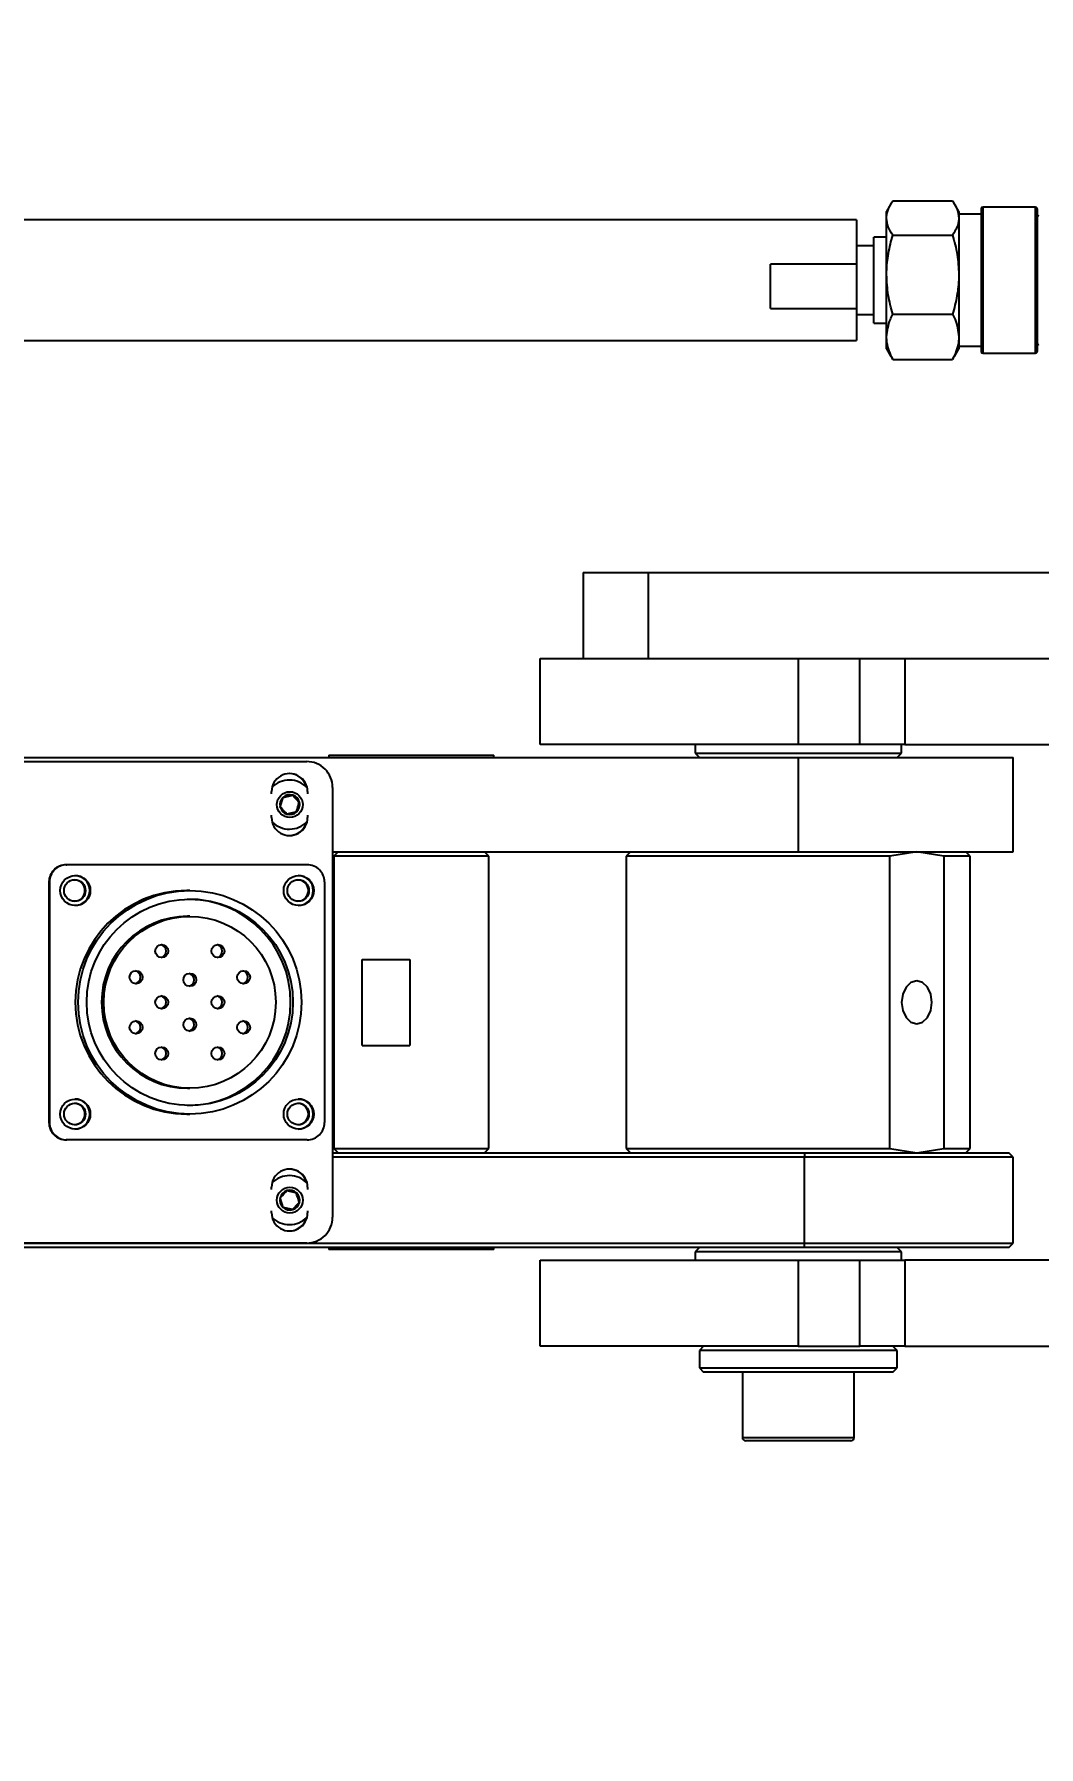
# Model space of a CAD drawing. Header units: millimetres. Extents: x 415 to 2018, y 500 to 823.
# Drawn here: x 1754.24 to 1765.93, y 600.2 to 620.11 of the extents above; entities that cross this region are included whole.
import ezdxf

# ---------------------------------------------------------------- set-up
doc = ezdxf.new("R2010")
doc.units = ezdxf.units.MM
doc.header["$PDSIZE"] = -1
doc.layers.get('Defpoints').update_dxf_attribs({"lineweight": 18})
doc.dimstyles.new('ISO-25', dxfattribs={"dimtxt": 2.5, "dimasz": 2.5, "dimexe": 1.25, "dimexo": 0.625, "dimtad": 1, "dimtoh": 1, "dimlfac": 10, "dimtxsty": 'Standard', "dimcen": 2.5, "dimadec": 0, "dimazin": 0, "dimtfac": 1, "dimtmove": 0, "dimatfit": 3, "dimfxl": 1, "dimarcsym": 0})

# ---------------------------------------------------------------- blocks, each defined once
blk = doc.blocks.new('*D93')
at = {"color": 0, "lineweight": -2}
for p, q in [((1760.597, 633.807), (1745.084, 625.652)), ((1770.389, 633.807), (1760.597, 633.807)), ((1713.13, 608.855), (1742.871, 624.489))]:
    blk.add_line(p, q, dxfattribs=at)
at = {"color": 0}
blk.add_solid([(1744.89, 626.021), (1745.278, 625.284), (1742.871, 624.489)], dxfattribs=at)
at = {"layer": 'Defpoints', "color": 0}
for p in [(1742.871, 624.489), (1713.13, 608.855)]:
    blk.add_point(p, dxfattribs=at)
at = {"color": 0, "insert": (1765.805, 635.682), "char_height": 2.5, "attachment_point": 5}
blk.add_mtext('R336', dxfattribs=at)
blk = doc.blocks.new('*D94')
at = {"color": 0, "lineweight": -2}
for p, q in [((1713.13, 608.855), (1808.574, 572.876)), ((1816.26, 569.979), (1810.914, 571.994)), ((1826.885, 569.979), (1816.26, 569.979))]:
    blk.add_line(p, q, dxfattribs=at)
at = {"color": 0}
blk.add_solid([(1811.06, 572.384), (1810.767, 571.604), (1808.574, 572.876)], dxfattribs=at)
at = {"layer": 'Defpoints', "color": 0}
for p in [(1713.13, 608.855), (1808.574, 572.876)]:
    blk.add_point(p, dxfattribs=at)
at = {"color": 0, "insert": (1821.885, 571.854), "char_height": 2.5, "attachment_point": 5}
blk.add_mtext('R1020', dxfattribs=at)

msp = doc.modelspace()

# ---------------------------------------------------------------- linework, layer by layer
at = {"color": 161, "linetype": 'Continuous', "lineweight": 25, "true_color": 0x67adff}
for p, q in [((1764.2087, 618.1419), (1764.1582, 618.0546)), ((1764.1582, 617.9769), (1764.1582, 618.0546)), ((1764.2297, 618.1755), (1764.9268, 618.1755)), ((1764.9982, 618.0546), (1764.9478, 618.1421)), ((1764.9982, 618.0546), (1764.9982, 617.9769)), ((1765.2782, 618.1046), (1765.2782, 618.1041)), ((1765.8882, 618.1046), (1765.2782, 618.1046)), ((1765.2782, 618.1041), (1765.2782, 618.1025)), ((1765.2782, 618.1025), (1765.2782, 616.4068)), ((1765.8882, 618.1025), (1765.2782, 618.1025)), ((1765.8882, 618.1041), (1765.8882, 618.1046)), ((1765.8882, 618.1025), (1765.8882, 618.1041)), ((1765.8882, 618.1025), (1765.8882, 616.4068)), ((1763.8082, 617.9546), (1725.3082, 617.9546)), ((1763.8082, 617.9546), (1763.8082, 617.4421)), ((1764.1582, 617.318), (1764.1582, 617.9769)), ((1765.2582, 618.0232), (1764.9982, 618.0232)), ((1764.9982, 617.9769), (1764.9982, 617.318)), ((1764.0082, 617.6546), (1763.8082, 617.6546)), ((1764.1582, 617.7546), (1764.0082, 617.7546)), ((1764.0082, 617.7516), (1764.0082, 617.7546)), ((1764.0082, 616.7546), (1764.0082, 617.7516)), ((1764.2297, 617.7784), (1764.9268, 617.7784)), ((1762.8082, 616.9255), (1762.8082, 617.4421)), ((1763.8082, 617.4421), (1762.8082, 617.4421)), ((1763.8082, 617.4421), (1763.8082, 616.9255)), ((1764.1582, 616.5957), (1764.1582, 617.318)), ((1764.9982, 617.318), (1764.9982, 616.5957)), ((1762.8082, 616.9255), (1763.8082, 616.9255)), ((1763.8082, 616.9255), (1763.8082, 616.5546)), ((1763.8082, 616.8546), (1764.0082, 616.8546)), ((1764.2297, 616.8575), (1764.9268, 616.8575)), ((1764.0082, 616.7546), (1764.1582, 616.7546)), ((1725.3082, 616.5546), (1763.8082, 616.5546)), ((1764.1582, 616.4546), (1764.1582, 616.5957)), ((1764.9982, 616.5957), (1764.9982, 616.4546)), ((1764.9982, 616.486), (1765.2582, 616.486)), ((1764.1582, 616.4546), (1764.2087, 616.3673)), ((1764.2109, 616.3686), (1764.2297, 616.3338)), ((1764.2297, 616.3338), (1764.9268, 616.3338)), ((1764.9268, 616.3338), (1764.9453, 616.3686)), ((1764.9478, 616.3672), (1764.9982, 616.4546)), ((1765.2782, 616.4068), (1765.8882, 616.4068)), ((1765.2782, 616.4068), (1765.2782, 616.4052)), ((1765.2782, 616.4052), (1765.2782, 616.4046)), ((1765.2782, 616.4046), (1765.8882, 616.4046)), ((1765.8882, 616.4068), (1765.8882, 616.4052)), ((1765.8882, 616.4052), (1765.8882, 616.4046)), ((1760.6304, 613.8546), (1760.6304, 612.8546)), ((1760.6304, 613.8546), (1761.3855, 613.8546)), ((1761.3855, 613.8546), (1761.3855, 612.8546)), ((1761.3855, 613.8546), (1768.5114, 613.8546)), ((1760.1304, 611.8546), (1760.1304, 612.8546)), ((1760.1304, 612.8546), (1762.5732, 612.8546)), ((1762.5732, 612.8546), (1768.5114, 612.8546)), ((1763.1304, 612.8546), (1763.1304, 611.8546)), ((1763.8478, 611.8546), (1763.8478, 612.8546)), ((1764.3712, 612.8546), (1764.3712, 611.8546)), ((1713.2505, 611.7046), (1763.1304, 611.7046)), ((1757.6694, 611.7296), (1757.6694, 611.7046)), ((1757.6694, 611.7296), (1759.5914, 611.7296)), ((1759.5914, 611.7046), (1759.5914, 611.7296)), ((1763.1304, 611.8546), (1760.1304, 611.8546)), ((1761.9304, 611.8546), (1761.9304, 611.7546)), ((1761.9304, 611.7546), (1761.9804, 611.7046)), ((1761.9304, 611.7546), (1764.3304, 611.7546)), ((1763.8478, 611.8546), (1763.1304, 611.8546)), ((1763.1304, 611.7046), (1763.1304, 610.6046)), ((1763.1304, 611.7046), (1765.6304, 611.7046)), ((1764.3712, 611.8546), (1763.8478, 611.8546)), ((1764.2804, 611.7046), (1764.3304, 611.7546)), ((1764.3304, 611.7546), (1764.3304, 611.8546)), ((1764.3712, 611.8546), (1766.1304, 611.8546)), ((1765.6304, 610.6046), (1765.6304, 611.7046)), ((1752.0163, 611.6557), (1757.4139, 611.6557)), ((1757.0041, 611.279), (1757.0041, 611.3057)), ((1757.4239, 611.3057), (1757.4232, 611.3057)), ((1757.4239, 611.3057), (1757.4239, 611.279)), ((1757.7137, 611.3557), (1757.7137, 606.3557)), ((1757.1041, 611.1286), (1757.1378, 611.2391)), ((1757.1378, 611.2391), (1757.2502, 611.2651)), ((1757.329, 611.1806), (1757.2953, 611.0702)), ((1757.3258, 611.1806), (1757.329, 611.1806)), ((1757.0041, 611.0057), (1757.0041, 611.0302)), ((1757.2953, 611.0702), (1757.1828, 611.0442)), ((1757.2921, 611.0702), (1757.2953, 611.0702)), ((1757.4239, 611.0057), (1757.4233, 611.0057)), ((1757.4239, 611.0302), (1757.4239, 611.0057)), ((1757.7137, 610.6046), (1763.1304, 610.6046)), ((1757.7804, 610.6046), (1757.7304, 610.5546)), ((1757.7304, 610.5546), (1757.7304, 607.1546)), ((1759.5304, 610.5546), (1757.7304, 610.5546)), ((1759.5304, 610.5546), (1759.4804, 610.6046)), ((1759.5304, 607.1546), (1759.5304, 610.5546)), ((1761.1804, 610.6046), (1761.1304, 610.5546)), ((1761.1304, 610.5546), (1761.1304, 607.1546)), ((1764.195, 610.5546), (1761.1304, 610.5546)), ((1763.1304, 610.6046), (1765.6304, 610.6046)), ((1764.5092, 610.6046), (1764.195, 610.5546)), ((1764.195, 607.1546), (1764.195, 610.5546)), ((1764.8235, 610.5546), (1764.5092, 610.6046)), ((1764.8235, 610.5546), (1764.8235, 607.1546)), ((1765.1304, 610.5546), (1764.8235, 610.5546)), ((1765.1304, 610.5546), (1765.0804, 610.6046)), ((1765.1304, 607.1546), (1765.1304, 610.5546)), ((1754.6151, 610.4557), (1754.6211, 610.4557)), ((1757.4199, 610.4557), (1754.6211, 610.4557)), ((1754.4212, 610.2557), (1754.4152, 610.2557)), ((1754.4152, 610.2557), (1754.4152, 607.4557)), ((1754.4212, 610.2557), (1754.4212, 607.4557)), ((1756.0535, 610.1557), (1756.0205, 610.1557)), ((1757.6198, 610.2557), (1757.6198, 607.4557)), ((1756.0535, 609.8557), (1756.0265, 609.8557)), ((1758.0586, 609.3546), (1758.6137, 609.3546)), ((1758.0586, 608.3546), (1758.0586, 609.3546)), ((1758.6137, 609.3546), (1758.6137, 608.3546)), ((1758.0586, 608.3546), (1758.6137, 608.3546)), ((1756.0265, 607.8557), (1756.0535, 607.8557)), ((1756.0205, 607.5557), (1756.0535, 607.5557)), ((1754.4152, 607.4557), (1754.4212, 607.4557)), ((1754.6211, 607.2557), (1754.6151, 607.2557)), ((1757.4199, 607.2557), (1754.6211, 607.2557)), ((1757.7137, 607.1046), (1763.2038, 607.1046)), ((1757.7304, 607.1546), (1757.7804, 607.1046)), ((1757.7304, 607.1546), (1759.5304, 607.1546)), ((1759.4804, 607.1046), (1759.5304, 607.1546)), ((1761.1304, 607.1546), (1761.1804, 607.1046)), ((1761.1304, 607.1546), (1764.195, 607.1546)), ((1763.2038, 607.1046), (1763.2053, 607.0546)), ((1763.2038, 607.1046), (1765.5804, 607.1046)), ((1764.195, 607.1546), (1764.5092, 607.1046)), ((1764.5092, 607.1046), (1764.8235, 607.1546)), ((1764.8235, 607.1546), (1765.1304, 607.1546)), ((1765.0804, 607.1046), (1765.1304, 607.1546)), ((1765.6304, 607.0546), (1765.5804, 607.1046)), ((1763.2053, 607.0546), (1757.7137, 607.0546)), ((1763.2053, 606.0546), (1763.2053, 607.0546)), ((1765.6304, 607.0546), (1763.2053, 607.0546)), ((1765.6304, 606.0546), (1765.6304, 607.0546)), ((1757.0041, 606.679), (1757.0041, 606.7057)), ((1757.4239, 606.7057), (1757.4232, 606.7057)), ((1757.4239, 606.7057), (1757.4239, 606.679)), ((1757.1378, 606.4702), (1757.1041, 606.5806)), ((1757.1828, 606.6651), (1757.2953, 606.6391)), ((1757.2921, 606.6391), (1757.2953, 606.6391)), ((1757.2953, 606.6391), (1757.329, 606.5286)), ((1757.3258, 606.5286), (1757.329, 606.5286)), ((1757.0041, 606.4057), (1757.0041, 606.4302)), ((1757.2502, 606.4442), (1757.1378, 606.4702)), ((1757.4239, 606.4057), (1757.4233, 606.4057)), ((1757.4239, 606.4302), (1757.4239, 606.4057)), ((1763.2038, 606.0046), (1713.1296, 606.0046)), ((1713.1304, 606.0546), (1763.2053, 606.0546)), ((1757.4139, 606.0557), (1752.0163, 606.0557)), ((1757.6694, 606.0046), (1757.6694, 605.9796)), ((1757.6708, 605.9796), (1757.6694, 605.9796)), ((1759.5914, 605.9796), (1757.6708, 605.9796)), ((1759.5914, 605.9796), (1759.5914, 606.0046)), ((1761.9804, 606.0046), (1761.9304, 605.9546)), ((1761.9304, 605.9546), (1761.9304, 605.8546)), ((1764.3304, 605.9546), (1761.9304, 605.9546)), ((1763.2038, 606.0046), (1763.2053, 606.0546)), ((1765.5804, 606.0046), (1763.2038, 606.0046)), ((1763.2053, 606.0546), (1765.6304, 606.0546)), ((1764.3304, 605.9546), (1764.2804, 606.0046)), ((1764.3304, 605.8546), (1764.3304, 605.9546)), ((1765.5804, 606.0046), (1765.6304, 606.0546)), ((1760.1304, 604.8546), (1760.1304, 605.8546)), ((1760.1304, 605.8546), (1763.1304, 605.8546)), ((1763.1304, 605.8546), (1763.1304, 604.8546)), ((1763.1304, 605.8546), (1763.8478, 605.8546)), ((1763.8478, 604.8546), (1763.8478, 605.8546)), ((1763.8478, 605.8546), (1764.3712, 605.8546)), ((1764.3712, 605.8546), (1764.3712, 604.8546)), ((1766.1304, 605.8546), (1764.3712, 605.8546)), ((1763.1304, 604.8546), (1760.1304, 604.8546)), ((1762.0304, 604.8546), (1761.9804, 604.8046)), ((1761.9804, 604.8046), (1761.9804, 604.6046)), ((1764.2804, 604.8046), (1761.9804, 604.8046)), ((1763.1304, 604.8546), (1763.8478, 604.8546)), ((1764.3712, 604.8546), (1763.8478, 604.8546)), ((1764.2804, 604.8046), (1764.2304, 604.8546)), ((1764.2804, 604.6046), (1764.2804, 604.8046)), ((1764.3712, 604.8546), (1766.9155, 604.8546)), ((1761.9804, 604.6046), (1762.0304, 604.5546)), ((1761.9804, 604.6046), (1764.2804, 604.6046)), ((1764.2304, 604.5546), (1762.0304, 604.5546)), ((1762.4804, 604.5546), (1762.4804, 603.7946)), ((1763.7804, 603.7946), (1763.7804, 604.5546)), ((1764.2304, 604.5546), (1764.2804, 604.6046)), ((1762.4804, 603.7946), (1763.7804, 603.7946)), ((1763.7404, 603.7546), (1762.5204, 603.7546))]:
    msp.add_line(p, q, dxfattribs=at)
at = {"color": 161, "linetype": 'Continuous', "lineweight": 25, "true_color": 0x67adff, "flags": 128}
msp.add_lwpolyline([(1764.3324, 608.8546), (1764.3459, 608.759), (1764.3842, 608.6779), (1764.4416, 608.6237), (1764.5092, 608.6046), (1764.5769, 608.6237), (1764.6342, 608.6779), (1764.6725, 608.759), (1764.686, 608.8546), (1764.6725, 608.9503), (1764.6342, 609.0314), (1764.5769, 609.0856), (1764.5092, 609.1046), (1764.4416, 609.0856), (1764.3842, 609.0314), (1764.3459, 608.9503), (1764.3324, 608.8546)], dxfattribs=at)
at = {"color": 161, "linetype": 'Continuous', "lineweight": 25, "true_color": 0x67adff}
for centre, radius in [((1757.2166, 611.1546), 0.15), ((1754.7211, 610.1556), 0.1749), ((1757.3199, 610.1556), 0.1749), ((1754.7151, 610.1557), 0.125), ((1756.0535, 608.8553), 1.2996), ((1757.3139, 610.1557), 0.125), ((1756.0534, 608.8553), 1.1996), ((1756.0534, 608.8554), 0.9997), ((1755.7267, 609.4514), 0.075), ((1756.3802, 609.4514), 0.075), ((1755.4284, 609.1473), 0.075), ((1756.0535, 609.1164), 0.075), ((1756.6785, 609.1472), 0.075), ((1755.7267, 608.8557), 0.075), ((1756.3802, 608.8557), 0.075), ((1755.4284, 608.5641), 0.075), ((1756.0534, 608.595), 0.075), ((1756.6785, 608.5641), 0.075), ((1755.7267, 608.2599), 0.075), ((1756.3802, 608.26), 0.075), ((1754.7211, 607.5556), 0.1749), ((1757.3199, 607.5556), 0.1749), ((1754.7151, 607.5557), 0.125), ((1757.3139, 607.5557), 0.125), ((1757.2165, 606.5546), 0.15)]:
    msp.add_circle(centre, radius, dxfattribs=at)
for centre, radius, start, end in [((1765.2782, 618.0846), 0.02, 90, 180), ((1765.2772, 618.0835), 0.019, 86.93813, 176.54819), ((1765.8882, 618.0846), 0.02, 0, 90), ((1765.8893, 618.0835), 0.019, 3.42631, 93.0704), ((1765.9282, 618.0246), 0.02, 180, 270), ((1765.9282, 616.4846), 0.02, 90, 180), ((1765.2772, 616.4258), 0.019, 183.45312, 273.06055), ((1765.2782, 616.4246), 0.02, 180, 270), ((1765.8893, 616.4258), 0.019, 266.93092, 356.57237), ((1765.8882, 616.4246), 0.02, 270, 0), ((1757.214, 611.3058), 0.2099, 359.97906, 180.02094), ((1757.2079, 611.3058), 0.2099, 14.36727, 89.98934), ((1757.4138, 611.3558), 0.2999, 359.98691, 89.98733), ((1757.2116, 611.1548), 0.2848, 44.10466, 134.98768), ((1757.2166, 611.1546), 0.1155, 133.03426, 193.01416), ((1757.2165, 611.1546), 0.1155, 193.00669, 253.003), ((1757.2165, 611.1547), 0.1154, 73.01114, 133.03645), ((1757.2165, 611.1547), 0.1154, 13.00452, 73.00518), ((1757.2164, 611.1546), 0.1155, 313.0343, 13.01695), ((1757.214, 611.0056), 0.2099, 179.97909, 0.02091), ((1757.2116, 611.1544), 0.2848, 225.21845, 315.70193), ((1757.2165, 611.1545), 0.1154, 253.01217, 313.03476), ((1757.2079, 611.0056), 0.2099, 270.01091, 344.82848), ((1754.6152, 610.2557), 0.2, 90.01264, 180.01285), ((1754.6212, 610.2557), 0.2, 90.01264, 180.01285), ((1754.715, 610.1557), 0.175, 270.02057, 89.97943), ((1757.3139, 610.1557), 0.175, 270.02057, 89.97943), ((1757.4198, 610.2557), 0.2, 359.98715, 89.98736), ((1754.709, 610.1557), 0.125, 271.39431, 88.60569), ((1756.021, 608.8557), 1.3, 90.02016, 269.97984), ((1757.3079, 610.1557), 0.125, 271.39569, 88.60431), ((1756.0261, 608.8557), 1.2, 270.01965, 89.98035), ((1756.0268, 608.8557), 1, 90.01845, 269.98155), ((1755.7027, 609.4514), 0.075, 279.22153, 80.77847), ((1756.3562, 609.4514), 0.075, 279.22153, 80.77847), ((1755.4044, 609.1472), 0.075, 279.21871, 80.78129), ((1756.0295, 609.1164), 0.075, 279.22064, 80.77936), ((1756.6545, 609.1472), 0.075, 279.22065, 80.77935), ((1755.7027, 608.8557), 0.075, 279.22154, 80.77846), ((1756.3562, 608.8557), 0.075, 279.22154, 80.77846), ((1755.4044, 608.5641), 0.075, 279.21871, 80.78129), ((1756.0295, 608.5949), 0.075, 279.22066, 80.77934), ((1756.6545, 608.5641), 0.075, 279.22065, 80.77935), ((1755.7027, 608.26), 0.075, 279.22153, 80.77847), ((1756.3562, 608.26), 0.075, 279.22153, 80.77847), ((1754.715, 607.5557), 0.175, 270.02056, 89.97944), ((1757.3139, 607.5557), 0.175, 270.02056, 89.97944), ((1754.709, 607.5557), 0.125, 271.39427, 88.60573), ((1757.3079, 607.5557), 0.125, 271.39569, 88.60431), ((1754.6152, 607.4556), 0.2, 179.98722, 269.98727), ((1754.6212, 607.4556), 0.2, 179.98722, 269.98727), ((1757.4198, 607.4556), 0.2, 270.01273, 0.01278), ((1757.214, 606.7058), 0.2099, 359.97906, 180.02094), ((1757.2079, 606.7058), 0.2099, 14.36722, 89.98939), ((1757.2116, 606.5548), 0.2848, 44.10492, 134.98742), ((1757.2166, 606.5546), 0.1155, 166.98584, 226.96574), ((1757.2165, 606.5547), 0.1155, 106.997, 166.99331), ((1757.2165, 606.5547), 0.1154, 46.96524, 106.98783), ((1757.2165, 606.5546), 0.1154, 286.99482, 346.99548), ((1757.2164, 606.5546), 0.1155, 346.98305, 46.9657), ((1757.214, 606.4056), 0.2099, 179.97911, 0.02089), ((1757.2116, 606.5544), 0.2848, 225.21835, 315.70203), ((1757.2165, 606.5545), 0.1154, 226.96355, 286.98886), ((1757.2079, 606.4056), 0.2099, 270.0108, 344.82852), ((1757.4138, 606.3556), 0.2999, 270.01273, 0.01307), ((1762.5204, 603.7946), 0.04, 180, 270), ((1763.7404, 603.7946), 0.04, 270, 0)]:
    msp.add_arc(centre, radius, start, end, dxfattribs=at)
for points, knots in [([(1764.1582, 617.9769), (1764.1583, 617.9817), (1764.159, 618.0173), (1764.1746, 618.0845), (1764.2112, 618.145), (1764.2297, 618.1755)], [0, 0, 0, 0, 0.0700839, 0.5307829, 1, 1, 1, 1]), ([(1764.9268, 618.1755), (1764.9468, 618.1432), (1764.9871, 618.0782), (1764.9945, 618.0109), (1764.9982, 617.9769)], [0, 0, 0, 0, 0.4954538, 1, 1, 1, 1]), ([(1765.2582, 618.0846), (1765.2582, 618.0409), (1765.2582, 617.9518), (1765.2582, 617.7475), (1765.2582, 617.5095), (1765.2582, 617.2546), (1765.2582, 616.9997), (1765.2582, 616.7617), (1765.2582, 616.5574), (1765.2582, 616.4683), (1765.2582, 616.4246)], [0, 0, 0, 0, 0.1225939, 0.2499995, 0.3774054, 0.5, 0.6225943, 0.7500003, 0.8774061, 1, 1, 1, 1]), ([(1765.9082, 618.0846), (1765.9082, 618.0409), (1765.9082, 617.9518), (1765.9082, 617.7475), (1765.9082, 617.5095), (1765.9082, 617.2546), (1765.9082, 616.9997), (1765.9082, 616.7617), (1765.9082, 616.5574), (1765.9082, 616.4683), (1765.9082, 616.4246)], [0, 0, 0, 0, 0.1225939, 0.2499995, 0.3774054, 0.5, 0.6225943, 0.7500003, 0.8774061, 1, 1, 1, 1]), ([(1764.2297, 617.7784), (1764.2097, 617.8107), (1764.1694, 617.8757), (1764.162, 617.943), (1764.1582, 617.9769)], [0, 0, 0, 0, 0.4954555, 1, 1, 1, 1]), ([(1764.9982, 617.9769), (1764.9982, 617.9722), (1764.9975, 617.9366), (1764.9819, 617.8694), (1764.9453, 617.8089), (1764.9268, 617.7784)], [0, 0, 0, 0, 0.0700849, 0.5307849, 1, 1, 1, 1]), ([(1764.1582, 617.318), (1764.1583, 617.3289), (1764.159, 617.4115), (1764.1746, 617.5674), (1764.2112, 617.7076), (1764.2297, 617.7784)], [0, 0, 0, 0, 0.0700852, 0.5307822, 1, 1, 1, 1]), ([(1764.9268, 617.7784), (1764.9468, 617.7036), (1764.9871, 617.5527), (1764.9945, 617.3967), (1764.9982, 617.318)], [0, 0, 0, 0, 0.4954573, 1, 1, 1, 1]), ([(1764.2297, 616.8575), (1764.2097, 616.9323), (1764.1694, 617.0832), (1764.162, 617.2393), (1764.1582, 617.318)], [0, 0, 0, 0, 0.4954588, 1, 1, 1, 1]), ([(1764.9982, 617.318), (1764.9982, 617.3071), (1764.9975, 617.2244), (1764.9819, 617.0686), (1764.9453, 616.9283), (1764.9268, 616.8575)], [0, 0, 0, 0, 0.0700856, 0.5307828, 1, 1, 1, 1]), ([(1764.1582, 616.5957), (1764.1669, 616.664), (1764.178, 616.7527), (1764.2201, 616.838), (1764.2297, 616.8575)], [0, 0, 0, 0, 0.7711578, 1, 1, 1, 1]), ([(1764.9268, 616.8575), (1764.9364, 616.838), (1764.9785, 616.7527), (1764.9896, 616.664), (1764.9982, 616.5957)], [0, 0, 0, 0, 0.2288393, 1, 1, 1, 1]), ([(1764.2297, 616.3338), (1764.2009, 616.3989), (1764.1627, 616.4852), (1764.1591, 616.5739), (1764.1582, 616.5957)], [0, 0, 0, 0, 0.7540967, 1, 1, 1, 1]), ([(1764.9982, 616.5957), (1764.9974, 616.5739), (1764.9937, 616.4852), (1764.9556, 616.3989), (1764.9268, 616.3338)], [0, 0, 0, 0, 0.2459043, 1, 1, 1, 1]), ([(1757.1828, 611.0442), (1757.16, 611.0686), (1757.1336, 611.0968), (1757.1076, 611.1248), (1757.1041, 611.1286)], [0, 0, 0, 0, 0.8624427, 1, 1, 1, 1]), ([(1757.3258, 611.1806), (1757.3165, 611.1905), (1757.2942, 611.2143), (1757.2673, 611.2432), (1757.2509, 611.261), (1757.2471, 611.2651)], [0, 0, 0, 0, 0.3560261, 0.8520745, 1, 1, 1, 1]), ([(1757.2502, 611.2651), (1757.2538, 611.2612), (1757.2797, 611.2332), (1757.3062, 611.205), (1757.329, 611.1806)], [0, 0, 0, 0, 0.1375573, 1, 1, 1, 1]), ([(1757.2921, 611.0702), (1757.298, 611.0897), (1757.309, 611.1266), (1757.3205, 611.1634), (1757.3258, 611.1806)], [0, 0, 0, 0, 0.5295653, 1, 1, 1, 1]), ([(1757.1797, 611.0442), (1757.1994, 611.0488), (1757.2368, 611.0575), (1757.2744, 611.0661), (1757.2921, 611.0702)], [0, 0, 0, 0, 0.5295643, 1, 1, 1, 1]), ([(1757.1041, 606.5806), (1757.1076, 606.5845), (1757.1336, 606.6125), (1757.16, 606.6407), (1757.1828, 606.6651)], [0, 0, 0, 0, 0.1375573, 1, 1, 1, 1]), ([(1757.2921, 606.6391), (1757.2721, 606.6437), (1757.2343, 606.6523), (1757.1972, 606.661), (1757.1797, 606.6651)], [0, 0, 0, 0, 0.529577, 1, 1, 1, 1]), ([(1757.2471, 606.4442), (1757.2509, 606.4483), (1757.2673, 606.466), (1757.2942, 606.495), (1757.3165, 606.5187), (1757.3258, 606.5286)], [0, 0, 0, 0, 0.1479255, 0.6439739, 1, 1, 1, 1]), ([(1757.329, 606.5286), (1757.3062, 606.5043), (1757.2797, 606.476), (1757.2538, 606.448), (1757.2502, 606.4442)], [0, 0, 0, 0, 0.8624427, 1, 1, 1, 1]), ([(1757.3258, 606.5286), (1757.3198, 606.5481), (1757.3083, 606.585), (1757.2973, 606.6218), (1757.2921, 606.6391)], [0, 0, 0, 0, 0.5295643, 1, 1, 1, 1])]:
    msp.add_open_spline(points, degree=3, knots=knots, dxfattribs=at)

# ---------------------------------------------------------------- dimensions: what is measured, and where the dimension line sits
for mpoint, picture, middle in [((1742.8713, 624.4891), '*D93', (1765.8053, 633.8072)), ((1808.5742, 572.8759), '*D94', (1821.8847, 569.9787))]:
    dim = msp.add_radius_dim(center=(1713.1304, 608.8546), mpoint=mpoint, dimstyle='ISO-25')
    dim.commit()
    dim.dimension.update_dxf_attribs({"geometry": picture, "text_midpoint": middle, "dimtype": 164})

doc.saveas('drawing.dxf')
